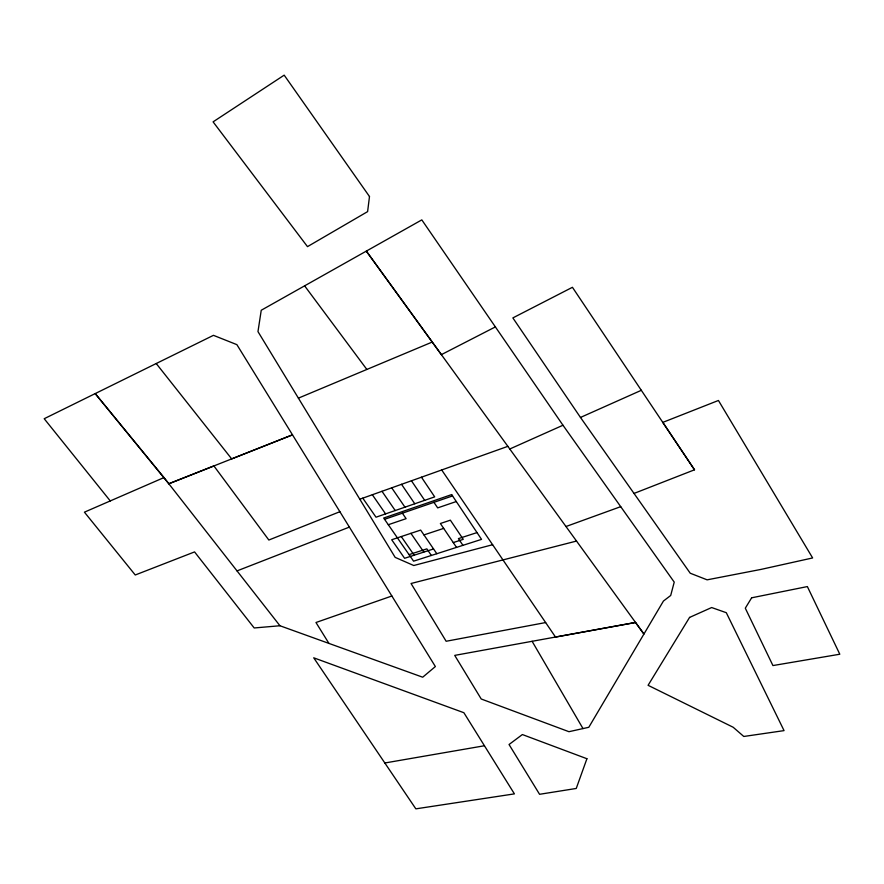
<?xml version="1.0" encoding="UTF-8"?>
<svg xmlns="http://www.w3.org/2000/svg" width="884" height="884" viewBox="0 0 884 884"><rect width="100%" height="100%" fill="white"/><g stroke="black" fill="none" stroke-linecap="round" stroke-linejoin="round"><path stroke-width="1.33" d="M492.62 544.721L413.756 565.517L395.159 557.373L257.973 331.611L261.244 310.251L421.812 219.884L562.975 425.248L674.227 582.114L670.702 595.484L663.442 601.043L588.799 727.289L568.953 731.698L481.228 699.001L454.719 655.387L635.541 622.469L643.939 634.06L366.341 251.133L441.359 354.65L495.482 326.859M509.792 448.995L562.975 425.248M641.32 390.308L572.434 287.3L512.864 317.909L580.479 417.447L641.32 390.308L694.515 469.802L634.005 493.438M279.952 625.75L163.982 477.57L84.422 512.168L135.252 574.987L194.568 551.914L254.194 627.971L279.952 625.75L422.696 677.21L435.37 666.558L236.879 344.649L213.453 335.334L44.2 418.718L110.279 500.941M298.405 398.143L432.254 342.042M339.876 511.703L268.846 540.025L213.906 465.945L168.833 483.758L95.229 393.612L163.982 477.57M168.833 483.758L292.505 434.84L231.685 458.895L156.225 363.523M237.023 570.898L349.368 527.107M565.981 526.521L620.723 506.665M359.821 499.217L507.858 446.343M391.866 596.004L315.975 622.502L328.947 643.419M384.562 519.317L452.553 495.924M388.308 524.72L406.11 518.654L402.364 513.195M456.288 501.537L437.679 507.88L433.933 502.333M423.955 534.919L443.68 528.389M409.049 554.633L426.85 548.865L431.37 555.461M477.017 532.588L458.409 538.621L462.94 545.34M433.547 548.942L404.607 558.301L391.7 539.748L420.651 530.091L436.818 553.716M453.271 542.566L463.26 539.339L450.365 520.179L440.376 523.505L456.531 547.395M576.545 541.052L411.049 583.495L446.144 641.265L545.638 622.557M635.541 622.469L555.517 637.066L441.702 469.968M384.827 762.991L484.443 745.753L514.411 793.876L415.845 808.849L313.721 657.806L463.879 712.714L484.443 745.753M304.626 285.863L366.849 369.446M580.479 417.447L690.227 573.219L707.123 579.838L761.113 569.384L812.628 557.948L718.438 400.474L662.801 422.386L694.515 469.802M362.783 498.156L376.02 517.195L434.685 496.874L421.447 477.205M372.341 494.742L385.579 513.88M401.27 536.555L414.176 555.207M381.987 491.294L395.225 510.543M410.916 533.339L423.823 552.091M391.722 487.824L404.96 507.173M401.535 484.31L414.784 503.769M411.447 480.774L424.685 500.344M532.102 641.287L582.998 728.582M369.49 196.524L367.611 211.619L307.488 246.636L213.088 121.859L284.184 75.151L369.49 196.524M586.921 758.726L576.246 788.462L539.572 794.296L509.04 744.516L522.378 734.549L586.921 758.726M689.575 617.419L648.082 685.31L733.19 727.267L743.787 736.471L784.053 730.615L726.294 612.7L711.653 607.54L689.575 617.419M751.643 597.805L745.3 608.192L772.936 665.564L839.8 654.226L807.368 586.578L751.643 597.805M451.658 494.587L383.667 518.035L413.579 561.163L481.537 539.373L451.658 494.587"/></g></svg>
